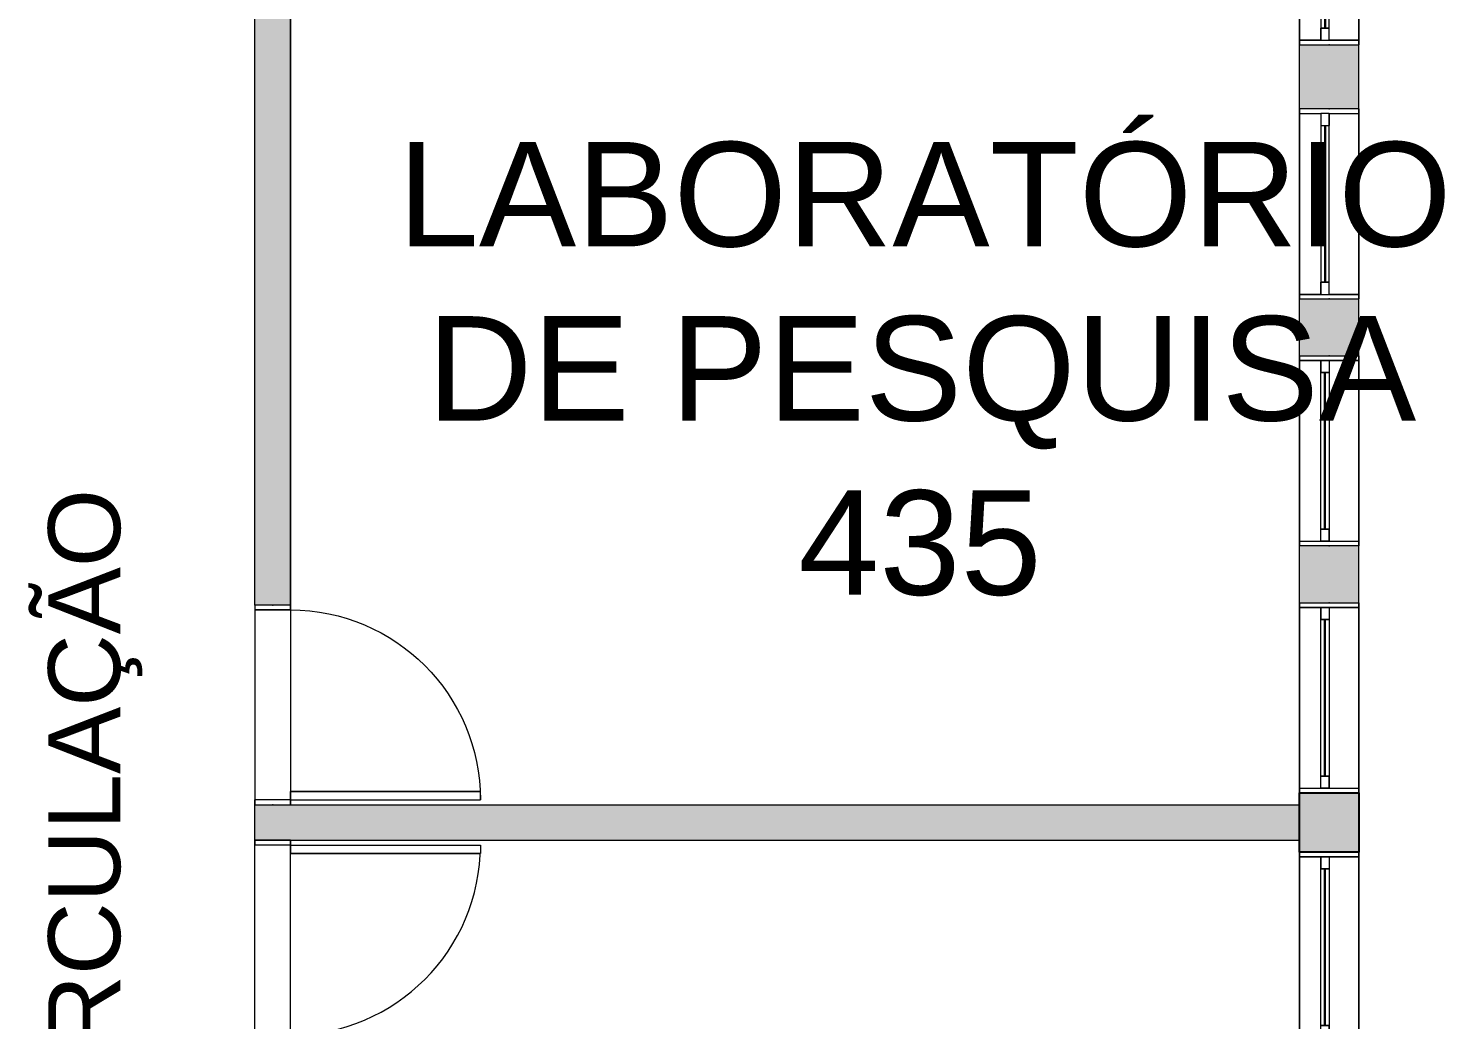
# Model space of a CAD drawing. Header units: metres. Extents: x 512 to 829, y -209 to 245.
# Drawn here: x 787.78 to 793.75, y -90.8 to -86.63 of the extents above; entities that cross this region are included whole.
import ezdxf

# ---------------------------------------------------------------- set-up
doc = ezdxf.new("R2010")
doc.units = ezdxf.units.M
doc.header["$LTSCALE"] = 0.508
doc.set_wipeout_variables(frame=1)
doc.header["$PDSIZE"] = -2
for name, color, linetype, lineweight in [('AMB-NOVOS', 10, 'Continuous', 15), ('CONTORNO', 7, 'Continuous', 15), ('None', 7, 'Continuous', 5), ('NãoImprimir', 7, 'Continuous', 5), ('Peitoris', 2, 'Continuous', 5), ('Telhado-Princ', 7, 'Continuous', 5)]:
    doc.layers.add(name, color=color, linetype=linetype, lineweight=lineweight)
doc.styles.add('Arial', font='arial.ttf')

# ---------------------------------------------------------------- blocks, each defined once
blk = doc.blocks.new('Grupo-2345')
at = {"color": 7, "linetype": 'Continuous', "lineweight": 5}
for points in [[(-0.4, 0.125), (-0.38095, 0.125), (-0.38095, -0.125), (-0.4, -0.125)], [(0.38095, 0.125), (0.4, 0.125), (0.4, -0.125), (0.38095, -0.125)]]:
    blk.add_wipeout(points, dxfattribs=at).dxf.layer = 'None'
at = {"layer": 'None', "color": 7, "linetype": 'Continuous', "lineweight": 5}
for points in [[(-0.4, 0.125), (-0.38095, 0.125), (-0.38095, -0.125), (-0.4, -0.125)], [(0.38095, 0.125), (0.4, 0.125), (0.4, -0.125), (0.38095, -0.125)]]:
    blk.add_lwpolyline(points, close=True, dxfattribs=at)
blk = doc.blocks.new('Grupo-2346')
at = {"layer": 'None', "color": 7}
blk.add_blockref('Grupo-2345', (0, 0), dxfattribs=at)
at = {"layer": 'None', "color": 7, "linetype": 'Continuous', "lineweight": 5}
for p, q in [((-0.4, 0.125), (-0.38095, 0.125)), ((-0.38095, 0.125), (-0.38095, -0.125)), ((0.4, 0.125), (0.38095, 0.125)), ((0.38095, 0.125), (0.38095, -0.125)), ((-0.4, -0.125), (-0.38095, -0.125)), ((0.4, -0.125), (0.38095, -0.125))]:
    blk.add_line(p, q, dxfattribs=at)
blk = doc.blocks.new('Grupo-2347')
at = {"layer": 'None', "color": 7, "linetype": 'Continuous', "lineweight": 5}
for p, q in [((-0.38095, 0.034925), (-0.38095, 0)), ((0.38095, 0.034925), (0.38095, 0))]:
    blk.add_line(p, q, dxfattribs=at)
blk = doc.blocks.new('Grupo-2348')
at = {"color": 7, "linetype": 'Continuous', "lineweight": 5}
for points in [[(-0.38095, 0.034925), (-0.33015, 0.034925), (-0.33015, 0), (-0.38095, 0)], [(0.33015, 0.034925), (0.38095, 0.034925), (0.38095, 0), (0.33015, 0)]]:
    blk.add_wipeout(points, dxfattribs=at).dxf.layer = 'None'
at = {"layer": 'None', "color": 7, "linetype": 'Continuous', "lineweight": 5}
for points in [[(-0.38095, 0.034925), (-0.33015, 0.034925), (-0.33015, 0), (-0.38095, 0)], [(0.33015, 0.034925), (0.38095, 0.034925), (0.38095, 0), (0.33015, 0)]]:
    blk.add_lwpolyline(points, close=True, dxfattribs=at)
blk = doc.blocks.new('Grupo-2349')
at = {"layer": 'None', "color": 7}
blk.add_blockref('Grupo-2347', (0, 0), dxfattribs=at)
at = {"color": 7, "linetype": 'Continuous', "lineweight": 5}
blk.add_wipeout([(-0.33015, 0.034925), (0.33015, 0.034925), (0.33015, 0), (-0.33015, 0)], dxfattribs=at).dxf.layer = 'None'
at = {"layer": 'None', "color": 7, "linetype": 'Continuous', "lineweight": 5}
blk.add_lwpolyline([(-0.33015, 0.034925), (0.33015, 0.034925), (0.33015, 0), (-0.33015, 0)], close=True, dxfattribs=at)
at = {"layer": 'None', "color": 7}
blk.add_blockref('Grupo-2348', (0, 0), dxfattribs=at)
at = {"layer": 'None', "color": 7, "linetype": 'Continuous', "lineweight": 5}
for p, q in [((-0.38095, 0.034925), (-0.33015, 0.034925)), ((-0.38095, 0), (-0.33015, 0)), ((-0.33015, 0.034925), (-0.33015, 0)), ((0.38095, 0.034925), (0.33015, 0.034925)), ((0.33015, 0.034925), (0.33015, 0)), ((0.38095, 0), (0.33015, 0))]:
    blk.add_line(p, q, dxfattribs=at)
blk = doc.blocks.new('Grupo-2350')
at = {"color": 7, "linetype": 'Continuous', "lineweight": 9}
blk.add_wipeout([(-0.3301, 0.0181), (0.3301, 0.0181), (0.3301, 0.0168), (-0.3301, 0.0168)], dxfattribs=at).dxf.layer = 'None'
blk = doc.blocks.new('Grupo-2351')
at = {"layer": 'None', "color": 7}
blk.add_blockref('Grupo-2350', (0, 0), dxfattribs=at)
at = {"layer": 'None', "color": 7, "linetype": 'Continuous', "lineweight": 25}
for p, q in [((-0.3301, 0.0181), (0.3301, 0.0181)), ((-0.3301, 0.0168), (0.3301, 0.0168))]:
    blk.add_line(p, q, dxfattribs=at)
blk = doc.blocks.new('Grupo-2352')
at = {"layer": 'None', "color": 7, "linetype": 'Continuous', "lineweight": 20}
for p, q in [((0.4, 0.125), (-0.4, 0.125)), ((0.4, -0.125), (-0.4, -0.125))]:
    blk.add_line(p, q, dxfattribs=at)
blk = doc.blocks.new('Window (2D)-209')
at = {"color": 7, "linetype": 'Continuous', "lineweight": 5}
blk.add_wipeout([(-0.4, 0.125), (0.4, 0.125), (0.4, -0.125), (-0.4, -0.125)], dxfattribs=at).dxf.layer = 'None'
at = {"layer": 'None', "color": 7}
blk.add_blockref('Grupo-2346', (0, 0), dxfattribs=at)
at = {"layer": 'None', "color": 7, "linetype": 'Continuous', "lineweight": 5}
for p, q in [((-0.4, 0.125), (0.4, 0.125)), ((-0.4, -0.125), (0.4, -0.125))]:
    blk.add_line(p, q, dxfattribs=at)
at = {"layer": 'NãoImprimir', "linetype": 'Continuous'}
for p in [(-0.4, 0), (0.4, 0)]:
    blk.add_point(p, dxfattribs=at)
at = {"layer": 'Peitoris'}
blk.add_blockref('Grupo-2349', (0, 0), dxfattribs=at)
blk.add_blockref('Grupo-2351', (0, 0), dxfattribs=at)
at = {"layer": 'Telhado-Princ'}
blk.add_blockref('Grupo-2352', (0, 0), dxfattribs=at)
blk = doc.blocks.new('Grupo-2353')
at = {"color": 7, "linetype": 'Continuous', "lineweight": 5}
for points in [[(-0.4, 0.125), (-0.38095, 0.125), (-0.38095, -0.125), (-0.4, -0.125)], [(0.38095, 0.125), (0.4, 0.125), (0.4, -0.125), (0.38095, -0.125)]]:
    blk.add_wipeout(points, dxfattribs=at).dxf.layer = 'None'
at = {"layer": 'None', "color": 7, "linetype": 'Continuous', "lineweight": 5}
for points in [[(-0.4, 0.125), (-0.38095, 0.125), (-0.38095, -0.125), (-0.4, -0.125)], [(0.38095, 0.125), (0.4, 0.125), (0.4, -0.125), (0.38095, -0.125)]]:
    blk.add_lwpolyline(points, close=True, dxfattribs=at)
blk = doc.blocks.new('Grupo-2354')
at = {"layer": 'None', "color": 7}
blk.add_blockref('Grupo-2353', (0, 0), dxfattribs=at)
at = {"layer": 'None', "color": 7, "linetype": 'Continuous', "lineweight": 5}
for p, q in [((-0.4, 0.125), (-0.38095, 0.125)), ((-0.38095, 0.125), (-0.38095, -0.125)), ((0.4, 0.125), (0.38095, 0.125)), ((0.38095, 0.125), (0.38095, -0.125)), ((-0.4, -0.125), (-0.38095, -0.125)), ((0.4, -0.125), (0.38095, -0.125))]:
    blk.add_line(p, q, dxfattribs=at)
blk = doc.blocks.new('Grupo-2355')
at = {"layer": 'None', "color": 7, "linetype": 'Continuous', "lineweight": 5}
for p, q in [((-0.38095, 0.034925), (-0.38095, 0)), ((0.38095, 0.034925), (0.38095, 0))]:
    blk.add_line(p, q, dxfattribs=at)
blk = doc.blocks.new('Grupo-2356')
at = {"color": 7, "linetype": 'Continuous', "lineweight": 5}
for points in [[(-0.38095, 0.034925), (-0.33015, 0.034925), (-0.33015, 0), (-0.38095, 0)], [(0.33015, 0.034925), (0.38095, 0.034925), (0.38095, 0), (0.33015, 0)]]:
    blk.add_wipeout(points, dxfattribs=at).dxf.layer = 'None'
at = {"layer": 'None', "color": 7, "linetype": 'Continuous', "lineweight": 5}
for points in [[(-0.38095, 0.034925), (-0.33015, 0.034925), (-0.33015, 0), (-0.38095, 0)], [(0.33015, 0.034925), (0.38095, 0.034925), (0.38095, 0), (0.33015, 0)]]:
    blk.add_lwpolyline(points, close=True, dxfattribs=at)
blk = doc.blocks.new('Grupo-2357')
at = {"layer": 'None', "color": 7}
blk.add_blockref('Grupo-2355', (0, 0), dxfattribs=at)
at = {"color": 7, "linetype": 'Continuous', "lineweight": 5}
blk.add_wipeout([(-0.33015, 0.034925), (0.33015, 0.034925), (0.33015, 0), (-0.33015, 0)], dxfattribs=at).dxf.layer = 'None'
at = {"layer": 'None', "color": 7, "linetype": 'Continuous', "lineweight": 5}
blk.add_lwpolyline([(-0.33015, 0.034925), (0.33015, 0.034925), (0.33015, 0), (-0.33015, 0)], close=True, dxfattribs=at)
at = {"layer": 'None', "color": 7}
blk.add_blockref('Grupo-2356', (0, 0), dxfattribs=at)
at = {"layer": 'None', "color": 7, "linetype": 'Continuous', "lineweight": 5}
for p, q in [((-0.38095, 0.034925), (-0.33015, 0.034925)), ((-0.38095, 0), (-0.33015, 0)), ((-0.33015, 0.034925), (-0.33015, 0)), ((0.38095, 0.034925), (0.33015, 0.034925)), ((0.33015, 0.034925), (0.33015, 0)), ((0.38095, 0), (0.33015, 0))]:
    blk.add_line(p, q, dxfattribs=at)
blk = doc.blocks.new('Grupo-2358')
at = {"color": 7, "linetype": 'Continuous', "lineweight": 9}
blk.add_wipeout([(-0.3301, 0.0181), (0.3301, 0.0181), (0.3301, 0.0168), (-0.3301, 0.0168)], dxfattribs=at).dxf.layer = 'None'
blk = doc.blocks.new('Grupo-2359')
at = {"layer": 'None', "color": 7}
blk.add_blockref('Grupo-2358', (0, 0), dxfattribs=at)
at = {"layer": 'None', "color": 7, "linetype": 'Continuous', "lineweight": 25}
for p, q in [((-0.3301, 0.0181), (0.3301, 0.0181)), ((-0.3301, 0.0168), (0.3301, 0.0168))]:
    blk.add_line(p, q, dxfattribs=at)
blk = doc.blocks.new('Grupo-2360')
at = {"layer": 'None', "color": 7, "linetype": 'Continuous', "lineweight": 20}
for p, q in [((0.4, 0.125), (-0.4, 0.125)), ((0.4, -0.125), (-0.4, -0.125))]:
    blk.add_line(p, q, dxfattribs=at)
blk = doc.blocks.new('Window (2D)-210')
at = {"color": 7, "linetype": 'Continuous', "lineweight": 5}
blk.add_wipeout([(-0.4, 0.125), (0.4, 0.125), (0.4, -0.125), (-0.4, -0.125)], dxfattribs=at).dxf.layer = 'None'
at = {"layer": 'None', "color": 7}
blk.add_blockref('Grupo-2354', (0, 0), dxfattribs=at)
at = {"layer": 'None', "color": 7, "linetype": 'Continuous', "lineweight": 5}
for p, q in [((-0.4, 0.125), (0.4, 0.125)), ((-0.4, -0.125), (0.4, -0.125))]:
    blk.add_line(p, q, dxfattribs=at)
at = {"layer": 'NãoImprimir', "linetype": 'Continuous'}
for p in [(-0.4, 0), (0.4, 0)]:
    blk.add_point(p, dxfattribs=at)
at = {"layer": 'Peitoris'}
blk.add_blockref('Grupo-2357', (0, 0), dxfattribs=at)
blk.add_blockref('Grupo-2359', (0, 0), dxfattribs=at)
at = {"layer": 'Telhado-Princ'}
blk.add_blockref('Grupo-2360', (0, 0), dxfattribs=at)
blk = doc.blocks.new('Grupo-2361')
at = {"color": 7, "linetype": 'Continuous', "lineweight": 5}
for points in [[(-0.4, 0.125), (-0.38095, 0.125), (-0.38095, -0.125), (-0.4, -0.125)], [(0.38095, 0.125), (0.4, 0.125), (0.4, -0.125), (0.38095, -0.125)]]:
    blk.add_wipeout(points, dxfattribs=at).dxf.layer = 'None'
at = {"layer": 'None', "color": 7, "linetype": 'Continuous', "lineweight": 5}
for points in [[(-0.4, 0.125), (-0.38095, 0.125), (-0.38095, -0.125), (-0.4, -0.125)], [(0.38095, 0.125), (0.4, 0.125), (0.4, -0.125), (0.38095, -0.125)]]:
    blk.add_lwpolyline(points, close=True, dxfattribs=at)
blk = doc.blocks.new('Grupo-2362')
at = {"layer": 'None', "color": 7}
blk.add_blockref('Grupo-2361', (0, 0), dxfattribs=at)
at = {"layer": 'None', "color": 7, "linetype": 'Continuous', "lineweight": 5}
for p, q in [((-0.4, 0.125), (-0.38095, 0.125)), ((-0.38095, 0.125), (-0.38095, -0.125)), ((0.4, 0.125), (0.38095, 0.125)), ((0.38095, 0.125), (0.38095, -0.125)), ((-0.4, -0.125), (-0.38095, -0.125)), ((0.4, -0.125), (0.38095, -0.125))]:
    blk.add_line(p, q, dxfattribs=at)
blk = doc.blocks.new('Grupo-2363')
at = {"layer": 'None', "color": 7, "linetype": 'Continuous', "lineweight": 5}
for p, q in [((-0.38095, 0.034925), (-0.38095, 0)), ((0.38095, 0.034925), (0.38095, 0))]:
    blk.add_line(p, q, dxfattribs=at)
blk = doc.blocks.new('Grupo-2364')
at = {"color": 7, "linetype": 'Continuous', "lineweight": 5}
for points in [[(-0.38095, 0.034925), (-0.33015, 0.034925), (-0.33015, 0), (-0.38095, 0)], [(0.33015, 0.034925), (0.38095, 0.034925), (0.38095, 0), (0.33015, 0)]]:
    blk.add_wipeout(points, dxfattribs=at).dxf.layer = 'None'
at = {"layer": 'None', "color": 7, "linetype": 'Continuous', "lineweight": 5}
for points in [[(-0.38095, 0.034925), (-0.33015, 0.034925), (-0.33015, 0), (-0.38095, 0)], [(0.33015, 0.034925), (0.38095, 0.034925), (0.38095, 0), (0.33015, 0)]]:
    blk.add_lwpolyline(points, close=True, dxfattribs=at)
blk = doc.blocks.new('Grupo-2365')
at = {"layer": 'None', "color": 7}
blk.add_blockref('Grupo-2363', (0, 0), dxfattribs=at)
at = {"color": 7, "linetype": 'Continuous', "lineweight": 5}
blk.add_wipeout([(-0.33015, 0.034925), (0.33015, 0.034925), (0.33015, 0), (-0.33015, 0)], dxfattribs=at).dxf.layer = 'None'
at = {"layer": 'None', "color": 7, "linetype": 'Continuous', "lineweight": 5}
blk.add_lwpolyline([(-0.33015, 0.034925), (0.33015, 0.034925), (0.33015, 0), (-0.33015, 0)], close=True, dxfattribs=at)
at = {"layer": 'None', "color": 7}
blk.add_blockref('Grupo-2364', (0, 0), dxfattribs=at)
at = {"layer": 'None', "color": 7, "linetype": 'Continuous', "lineweight": 5}
for p, q in [((-0.38095, 0.034925), (-0.33015, 0.034925)), ((-0.38095, 0), (-0.33015, 0)), ((-0.33015, 0.034925), (-0.33015, 0)), ((0.38095, 0.034925), (0.33015, 0.034925)), ((0.33015, 0.034925), (0.33015, 0)), ((0.38095, 0), (0.33015, 0))]:
    blk.add_line(p, q, dxfattribs=at)
blk = doc.blocks.new('Grupo-2366')
at = {"color": 7, "linetype": 'Continuous', "lineweight": 9}
blk.add_wipeout([(-0.3301, 0.0181), (0.3301, 0.0181), (0.3301, 0.0168), (-0.3301, 0.0168)], dxfattribs=at).dxf.layer = 'None'
blk = doc.blocks.new('Grupo-2367')
at = {"layer": 'None', "color": 7}
blk.add_blockref('Grupo-2366', (0, 0), dxfattribs=at)
at = {"layer": 'None', "color": 7, "linetype": 'Continuous', "lineweight": 25}
for p, q in [((-0.3301, 0.0181), (0.3301, 0.0181)), ((-0.3301, 0.0168), (0.3301, 0.0168))]:
    blk.add_line(p, q, dxfattribs=at)
blk = doc.blocks.new('Grupo-2368')
at = {"layer": 'None', "color": 7, "linetype": 'Continuous', "lineweight": 20}
for p, q in [((0.4, 0.125), (-0.4, 0.125)), ((0.4, -0.125), (-0.4, -0.125))]:
    blk.add_line(p, q, dxfattribs=at)
blk = doc.blocks.new('Window (2D)-211')
at = {"color": 7, "linetype": 'Continuous', "lineweight": 5}
blk.add_wipeout([(-0.4, 0.125), (0.4, 0.125), (0.4, -0.125), (-0.4, -0.125)], dxfattribs=at).dxf.layer = 'None'
at = {"layer": 'None', "color": 7}
blk.add_blockref('Grupo-2362', (0, 0), dxfattribs=at)
at = {"layer": 'None', "color": 7, "linetype": 'Continuous', "lineweight": 5}
for p, q in [((-0.4, 0.125), (0.4, 0.125)), ((-0.4, -0.125), (0.4, -0.125))]:
    blk.add_line(p, q, dxfattribs=at)
at = {"layer": 'NãoImprimir', "linetype": 'Continuous'}
for p in [(-0.4, 0), (0.4, 0)]:
    blk.add_point(p, dxfattribs=at)
at = {"layer": 'Peitoris'}
blk.add_blockref('Grupo-2365', (0, 0), dxfattribs=at)
blk.add_blockref('Grupo-2367', (0, 0), dxfattribs=at)
at = {"layer": 'Telhado-Princ'}
blk.add_blockref('Grupo-2368', (0, 0), dxfattribs=at)
blk = doc.blocks.new('Grupo-2369')
at = {"color": 7, "linetype": 'Continuous', "lineweight": 5}
for points in [[(-0.4, 0.125), (-0.38095, 0.125), (-0.38095, -0.125), (-0.4, -0.125)], [(0.38095, 0.125), (0.4, 0.125), (0.4, -0.125), (0.38095, -0.125)]]:
    blk.add_wipeout(points, dxfattribs=at).dxf.layer = 'None'
at = {"layer": 'None', "color": 7, "linetype": 'Continuous', "lineweight": 5}
for points in [[(-0.4, 0.125), (-0.38095, 0.125), (-0.38095, -0.125), (-0.4, -0.125)], [(0.38095, 0.125), (0.4, 0.125), (0.4, -0.125), (0.38095, -0.125)]]:
    blk.add_lwpolyline(points, close=True, dxfattribs=at)
blk = doc.blocks.new('Grupo-2370')
at = {"layer": 'None', "color": 7}
blk.add_blockref('Grupo-2369', (0, 0), dxfattribs=at)
at = {"layer": 'None', "color": 7, "linetype": 'Continuous', "lineweight": 5}
for p, q in [((-0.4, 0.125), (-0.38095, 0.125)), ((-0.38095, 0.125), (-0.38095, -0.125)), ((0.4, 0.125), (0.38095, 0.125)), ((0.38095, 0.125), (0.38095, -0.125)), ((-0.4, -0.125), (-0.38095, -0.125)), ((0.4, -0.125), (0.38095, -0.125))]:
    blk.add_line(p, q, dxfattribs=at)
blk = doc.blocks.new('Grupo-2371')
at = {"layer": 'None', "color": 7, "linetype": 'Continuous', "lineweight": 5}
for p, q in [((-0.38095, 0.034925), (-0.38095, 0)), ((0.38095, 0.034925), (0.38095, 0))]:
    blk.add_line(p, q, dxfattribs=at)
blk = doc.blocks.new('Grupo-2372')
at = {"color": 7, "linetype": 'Continuous', "lineweight": 5}
for points in [[(-0.38095, 0.034925), (-0.33015, 0.034925), (-0.33015, 0), (-0.38095, 0)], [(0.33015, 0.034925), (0.38095, 0.034925), (0.38095, 0), (0.33015, 0)]]:
    blk.add_wipeout(points, dxfattribs=at).dxf.layer = 'None'
at = {"layer": 'None', "color": 7, "linetype": 'Continuous', "lineweight": 5}
for points in [[(-0.38095, 0.034925), (-0.33015, 0.034925), (-0.33015, 0), (-0.38095, 0)], [(0.33015, 0.034925), (0.38095, 0.034925), (0.38095, 0), (0.33015, 0)]]:
    blk.add_lwpolyline(points, close=True, dxfattribs=at)
blk = doc.blocks.new('Grupo-2373')
at = {"layer": 'None', "color": 7}
blk.add_blockref('Grupo-2371', (0, 0), dxfattribs=at)
at = {"color": 7, "linetype": 'Continuous', "lineweight": 5}
blk.add_wipeout([(-0.33015, 0.034925), (0.33015, 0.034925), (0.33015, 0), (-0.33015, 0)], dxfattribs=at).dxf.layer = 'None'
at = {"layer": 'None', "color": 7, "linetype": 'Continuous', "lineweight": 5}
blk.add_lwpolyline([(-0.33015, 0.034925), (0.33015, 0.034925), (0.33015, 0), (-0.33015, 0)], close=True, dxfattribs=at)
at = {"layer": 'None', "color": 7}
blk.add_blockref('Grupo-2372', (0, 0), dxfattribs=at)
at = {"layer": 'None', "color": 7, "linetype": 'Continuous', "lineweight": 5}
for p, q in [((-0.38095, 0.034925), (-0.33015, 0.034925)), ((-0.38095, 0), (-0.33015, 0)), ((-0.33015, 0.034925), (-0.33015, 0)), ((0.38095, 0.034925), (0.33015, 0.034925)), ((0.33015, 0.034925), (0.33015, 0)), ((0.38095, 0), (0.33015, 0))]:
    blk.add_line(p, q, dxfattribs=at)
blk = doc.blocks.new('Grupo-2374')
at = {"color": 7, "linetype": 'Continuous', "lineweight": 9}
blk.add_wipeout([(-0.3301, 0.0181), (0.3301, 0.0181), (0.3301, 0.0168), (-0.3301, 0.0168)], dxfattribs=at).dxf.layer = 'None'
blk = doc.blocks.new('Grupo-2375')
at = {"layer": 'None', "color": 7}
blk.add_blockref('Grupo-2374', (0, 0), dxfattribs=at)
at = {"layer": 'None', "color": 7, "linetype": 'Continuous', "lineweight": 25}
for p, q in [((-0.3301, 0.0181), (0.3301, 0.0181)), ((-0.3301, 0.0168), (0.3301, 0.0168))]:
    blk.add_line(p, q, dxfattribs=at)
blk = doc.blocks.new('Grupo-2376')
at = {"layer": 'None', "color": 7, "linetype": 'Continuous', "lineweight": 20}
for p, q in [((0.4, 0.125), (-0.4, 0.125)), ((0.4, -0.125), (-0.4, -0.125))]:
    blk.add_line(p, q, dxfattribs=at)
blk = doc.blocks.new('Window (2D)-212')
at = {"color": 7, "linetype": 'Continuous', "lineweight": 5}
blk.add_wipeout([(-0.4, 0.125), (0.4, 0.125), (0.4, -0.125), (-0.4, -0.125)], dxfattribs=at).dxf.layer = 'None'
at = {"layer": 'None', "color": 7}
blk.add_blockref('Grupo-2370', (0, 0), dxfattribs=at)
at = {"layer": 'None', "color": 7, "linetype": 'Continuous', "lineweight": 5}
for p, q in [((-0.4, 0.125), (0.4, 0.125)), ((-0.4, -0.125), (0.4, -0.125))]:
    blk.add_line(p, q, dxfattribs=at)
at = {"layer": 'NãoImprimir', "linetype": 'Continuous'}
for p in [(-0.4, 0), (0.4, 0)]:
    blk.add_point(p, dxfattribs=at)
at = {"layer": 'Peitoris'}
blk.add_blockref('Grupo-2373', (0, 0), dxfattribs=at)
blk.add_blockref('Grupo-2375', (0, 0), dxfattribs=at)
at = {"layer": 'Telhado-Princ'}
blk.add_blockref('Grupo-2376', (0, 0), dxfattribs=at)
blk = doc.blocks.new('Grupo-2377')
at = {"color": 7, "linetype": 'Continuous', "lineweight": 5}
for points in [[(-0.4, 0.125), (-0.38095, 0.125), (-0.38095, -0.125), (-0.4, -0.125)], [(0.38095, 0.125), (0.4, 0.125), (0.4, -0.125), (0.38095, -0.125)]]:
    blk.add_wipeout(points, dxfattribs=at).dxf.layer = 'None'
at = {"layer": 'None', "color": 7, "linetype": 'Continuous', "lineweight": 5}
for points in [[(-0.4, 0.125), (-0.38095, 0.125), (-0.38095, -0.125), (-0.4, -0.125)], [(0.38095, 0.125), (0.4, 0.125), (0.4, -0.125), (0.38095, -0.125)]]:
    blk.add_lwpolyline(points, close=True, dxfattribs=at)
blk = doc.blocks.new('Grupo-2378')
at = {"layer": 'None', "color": 7}
blk.add_blockref('Grupo-2377', (0, 0), dxfattribs=at)
at = {"layer": 'None', "color": 7, "linetype": 'Continuous', "lineweight": 5}
for p, q in [((-0.4, 0.125), (-0.38095, 0.125)), ((-0.38095, 0.125), (-0.38095, -0.125)), ((0.4, 0.125), (0.38095, 0.125)), ((0.38095, 0.125), (0.38095, -0.125)), ((-0.4, -0.125), (-0.38095, -0.125)), ((0.4, -0.125), (0.38095, -0.125))]:
    blk.add_line(p, q, dxfattribs=at)
blk = doc.blocks.new('Grupo-2379')
at = {"layer": 'None', "color": 7, "linetype": 'Continuous', "lineweight": 5}
for p, q in [((-0.38095, 0.034925), (-0.38095, 0)), ((0.38095, 0.034925), (0.38095, 0))]:
    blk.add_line(p, q, dxfattribs=at)
blk = doc.blocks.new('Grupo-2380')
at = {"color": 7, "linetype": 'Continuous', "lineweight": 5}
for points in [[(-0.38095, 0.034925), (-0.33015, 0.034925), (-0.33015, 0), (-0.38095, 0)], [(0.33015, 0.034925), (0.38095, 0.034925), (0.38095, 0), (0.33015, 0)]]:
    blk.add_wipeout(points, dxfattribs=at).dxf.layer = 'None'
at = {"layer": 'None', "color": 7, "linetype": 'Continuous', "lineweight": 5}
for points in [[(-0.38095, 0.034925), (-0.33015, 0.034925), (-0.33015, 0), (-0.38095, 0)], [(0.33015, 0.034925), (0.38095, 0.034925), (0.38095, 0), (0.33015, 0)]]:
    blk.add_lwpolyline(points, close=True, dxfattribs=at)
blk = doc.blocks.new('Grupo-2381')
at = {"layer": 'None', "color": 7}
blk.add_blockref('Grupo-2379', (0, 0), dxfattribs=at)
at = {"color": 7, "linetype": 'Continuous', "lineweight": 5}
blk.add_wipeout([(-0.33015, 0.034925), (0.33015, 0.034925), (0.33015, 0), (-0.33015, 0)], dxfattribs=at).dxf.layer = 'None'
at = {"layer": 'None', "color": 7, "linetype": 'Continuous', "lineweight": 5}
blk.add_lwpolyline([(-0.33015, 0.034925), (0.33015, 0.034925), (0.33015, 0), (-0.33015, 0)], close=True, dxfattribs=at)
at = {"layer": 'None', "color": 7}
blk.add_blockref('Grupo-2380', (0, 0), dxfattribs=at)
at = {"layer": 'None', "color": 7, "linetype": 'Continuous', "lineweight": 5}
for p, q in [((-0.38095, 0.034925), (-0.33015, 0.034925)), ((-0.38095, 0), (-0.33015, 0)), ((-0.33015, 0.034925), (-0.33015, 0)), ((0.38095, 0.034925), (0.33015, 0.034925)), ((0.33015, 0.034925), (0.33015, 0)), ((0.38095, 0), (0.33015, 0))]:
    blk.add_line(p, q, dxfattribs=at)
blk = doc.blocks.new('Grupo-2382')
at = {"color": 7, "linetype": 'Continuous', "lineweight": 9}
blk.add_wipeout([(-0.3301, 0.0181), (0.3301, 0.0181), (0.3301, 0.0168), (-0.3301, 0.0168)], dxfattribs=at).dxf.layer = 'None'
blk = doc.blocks.new('Grupo-2383')
at = {"layer": 'None', "color": 7}
blk.add_blockref('Grupo-2382', (0, 0), dxfattribs=at)
at = {"layer": 'None', "color": 7, "linetype": 'Continuous', "lineweight": 25}
for p, q in [((-0.3301, 0.0181), (0.3301, 0.0181)), ((-0.3301, 0.0168), (0.3301, 0.0168))]:
    blk.add_line(p, q, dxfattribs=at)
blk = doc.blocks.new('Grupo-2384')
at = {"layer": 'None', "color": 7, "linetype": 'Continuous', "lineweight": 20}
for p, q in [((0.4, 0.125), (-0.4, 0.125)), ((0.4, -0.125), (-0.4, -0.125))]:
    blk.add_line(p, q, dxfattribs=at)
blk = doc.blocks.new('Window (2D)-213')
at = {"color": 7, "linetype": 'Continuous', "lineweight": 5}
blk.add_wipeout([(-0.4, 0.125), (0.4, 0.125), (0.4, -0.125), (-0.4, -0.125)], dxfattribs=at).dxf.layer = 'None'
at = {"layer": 'None', "color": 7}
blk.add_blockref('Grupo-2378', (0, 0), dxfattribs=at)
at = {"layer": 'None', "color": 7, "linetype": 'Continuous', "lineweight": 5}
for p, q in [((-0.4, 0.125), (0.4, 0.125)), ((-0.4, -0.125), (0.4, -0.125))]:
    blk.add_line(p, q, dxfattribs=at)
at = {"layer": 'NãoImprimir', "linetype": 'Continuous'}
for p in [(-0.4, 0), (0.4, 0)]:
    blk.add_point(p, dxfattribs=at)
at = {"layer": 'Peitoris'}
blk.add_blockref('Grupo-2381', (0, 0), dxfattribs=at)
blk.add_blockref('Grupo-2383', (0, 0), dxfattribs=at)
at = {"layer": 'Telhado-Princ'}
blk.add_blockref('Grupo-2384', (0, 0), dxfattribs=at)
blk = doc.blocks.new('Grupo-2581')
at = {"layer": 'None', "color": 7, "linetype": 'Continuous', "lineweight": 5}
for p, q in [((-0.42, 0.075), (-0.42, -0.075)), ((0.42, 0.075), (0.42, -0.075))]:
    blk.add_line(p, q, dxfattribs=at)
blk = doc.blocks.new('Grupo-2582')
at = {"color": 7, "linetype": 'Continuous', "lineweight": 5}
for points in [[(-0.42, 0.075), (-0.4, 0.075), (-0.4, -0.075), (-0.42, -0.075)], [(0.4, 0.075), (0.42, 0.075), (0.42, -0.075), (0.4, -0.075)]]:
    blk.add_wipeout(points, dxfattribs=at).dxf.layer = 'None'
at = {"layer": 'None', "color": 7, "linetype": 'Continuous', "lineweight": 5}
for points in [[(-0.42, 0.075), (-0.4, 0.075), (-0.4, -0.075), (-0.42, -0.075)], [(0.4, 0.075), (0.42, 0.075), (0.42, -0.075), (0.4, -0.075)]]:
    blk.add_lwpolyline(points, close=True, dxfattribs=at)
blk = doc.blocks.new('Grupo-2583')
at = {"layer": 'None', "color": 7}
blk.add_blockref('Grupo-2581', (0, 0), dxfattribs=at)
blk.add_blockref('Grupo-2582', (0, 0), dxfattribs=at)
at = {"layer": 'None', "color": 7, "linetype": 'Continuous', "lineweight": 5}
for p, q in [((-0.42, 0.075), (-0.4, 0.075)), ((-0.4, 0.075), (-0.4, -0.075)), ((0.42, 0.075), (0.4, 0.075)), ((0.4, 0.075), (0.4, -0.075)), ((-0.42, -0.075), (-0.4, -0.075)), ((0.42, -0.075), (0.4, -0.075))]:
    blk.add_line(p, q, dxfattribs=at)
blk = doc.blocks.new('Grupo-2584')
at = {"layer": 'None', "color": 7, "linetype": 'Continuous', "lineweight": 5}
blk.add_arc((-0.4, 0.075), 0.8, 0, 90, dxfattribs=at)
blk = doc.blocks.new('Grupo-2585')
at = {"color": 7, "linetype": 'Continuous', "lineweight": 5}
blk.add_wipeout([(-0.4, 0.075), (-0.4, 0.875), (-0.365, 0.875), (-0.365, 0.075)], dxfattribs=at).dxf.layer = 'None'
at = {"layer": 'None', "color": 7, "linetype": 'Continuous', "lineweight": 5}
blk.add_lwpolyline([(-0.4, 0.075), (-0.4, 0.875), (-0.365, 0.875), (-0.365, 0.075)], close=True, dxfattribs=at)
blk = doc.blocks.new('Grupo-2586')
at = {"layer": 'None', "color": 7}
blk.add_blockref('Grupo-2585', (0, 0), dxfattribs=at)
at = {"layer": 'None', "color": 7, "linetype": 'Continuous', "lineweight": 5}
for p, q in [((-0.4, 0.075), (-0.4, 0.875)), ((-0.4, 0.875), (-0.365, 0.875)), ((-0.365, 0.075), (-0.365, 0.875)), ((-0.4, 0.075), (-0.365, 0.075))]:
    blk.add_line(p, q, dxfattribs=at)
blk = doc.blocks.new('Grupo-2587')
at = {"layer": 'Peitoris', "color": 7}
blk.add_blockref('Grupo-2586', (0, 0), dxfattribs=at)
blk = doc.blocks.new('Grupo-2588')
at = {"layer": 'None', "color": 7, "linetype": 'Continuous', "lineweight": 5}
for p, q in [((0.42, 0.075), (-0.42, 0.075)), ((0.42, -0.075), (-0.42, -0.075))]:
    blk.add_line(p, q, dxfattribs=at)
blk = doc.blocks.new('Door (2D)-82')
at = {"layer": 'None', "color": 7}
blk.add_blockref('Grupo-2583', (0, 0), dxfattribs=at)
at = {"layer": 'NãoImprimir', "color": 7, "linetype": 'Continuous', "lineweight": 5}
for p in [(-0.42, 0), (0.42, 0)]:
    blk.add_point(p, dxfattribs=at)
at = {"layer": 'Peitoris', "color": 7}
blk.add_blockref('Grupo-2584', (0, 0), dxfattribs=at)
at = {"layer": 'None', "color": 7}
blk.add_blockref('Grupo-2587', (0, 0), dxfattribs=at)
at = {"layer": 'Telhado-Princ', "color": 7}
blk.add_blockref('Grupo-2588', (0, 0), dxfattribs=at)
blk = doc.blocks.new('Grupo-2589')
at = {"layer": 'None', "color": 7, "linetype": 'Continuous', "lineweight": 5}
for p, q in [((-0.42, 0.075), (-0.42, -0.075)), ((0.42, 0.075), (0.42, -0.075))]:
    blk.add_line(p, q, dxfattribs=at)
blk = doc.blocks.new('Grupo-2590')
at = {"color": 7, "linetype": 'Continuous', "lineweight": 5}
for points in [[(-0.42, 0.075), (-0.4, 0.075), (-0.4, -0.075), (-0.42, -0.075)], [(0.4, 0.075), (0.42, 0.075), (0.42, -0.075), (0.4, -0.075)]]:
    blk.add_wipeout(points, dxfattribs=at).dxf.layer = 'None'
at = {"layer": 'None', "color": 7, "linetype": 'Continuous', "lineweight": 5}
for points in [[(-0.42, 0.075), (-0.4, 0.075), (-0.4, -0.075), (-0.42, -0.075)], [(0.4, 0.075), (0.42, 0.075), (0.42, -0.075), (0.4, -0.075)]]:
    blk.add_lwpolyline(points, close=True, dxfattribs=at)
blk = doc.blocks.new('Grupo-2591')
at = {"layer": 'None', "color": 7}
blk.add_blockref('Grupo-2589', (0, 0), dxfattribs=at)
blk.add_blockref('Grupo-2590', (0, 0), dxfattribs=at)
at = {"layer": 'None', "color": 7, "linetype": 'Continuous', "lineweight": 5}
for p, q in [((-0.42, 0.075), (-0.4, 0.075)), ((-0.4, 0.075), (-0.4, -0.075)), ((0.42, 0.075), (0.4, 0.075)), ((0.4, 0.075), (0.4, -0.075)), ((-0.42, -0.075), (-0.4, -0.075)), ((0.42, -0.075), (0.4, -0.075))]:
    blk.add_line(p, q, dxfattribs=at)
blk = doc.blocks.new('Grupo-2592')
at = {"layer": 'None', "color": 7, "linetype": 'Continuous', "lineweight": 5}
blk.add_arc((-0.4, 0.075), 0.8, 0, 90, dxfattribs=at)
blk = doc.blocks.new('Grupo-2593')
at = {"color": 7, "linetype": 'Continuous', "lineweight": 5}
blk.add_wipeout([(-0.4, 0.075), (-0.4, 0.875), (-0.365, 0.875), (-0.365, 0.075)], dxfattribs=at).dxf.layer = 'None'
at = {"layer": 'None', "color": 7, "linetype": 'Continuous', "lineweight": 5}
blk.add_lwpolyline([(-0.4, 0.075), (-0.4, 0.875), (-0.365, 0.875), (-0.365, 0.075)], close=True, dxfattribs=at)
blk = doc.blocks.new('Grupo-2594')
at = {"layer": 'None', "color": 7}
blk.add_blockref('Grupo-2593', (0, 0), dxfattribs=at)
at = {"layer": 'None', "color": 7, "linetype": 'Continuous', "lineweight": 5}
for p, q in [((-0.4, 0.075), (-0.4, 0.875)), ((-0.4, 0.875), (-0.365, 0.875)), ((-0.365, 0.075), (-0.365, 0.875)), ((-0.4, 0.075), (-0.365, 0.075))]:
    blk.add_line(p, q, dxfattribs=at)
blk = doc.blocks.new('Grupo-2595')
at = {"layer": 'Peitoris', "color": 7}
blk.add_blockref('Grupo-2594', (0, 0), dxfattribs=at)
blk = doc.blocks.new('Grupo-2596')
at = {"layer": 'None', "color": 7, "linetype": 'Continuous', "lineweight": 5}
for p, q in [((0.42, 0.075), (-0.42, 0.075)), ((0.42, -0.075), (-0.42, -0.075))]:
    blk.add_line(p, q, dxfattribs=at)
blk = doc.blocks.new('Door (2D)-83')
at = {"layer": 'None', "color": 7}
blk.add_blockref('Grupo-2591', (0, 0), dxfattribs=at)
at = {"layer": 'NãoImprimir', "color": 7, "linetype": 'Continuous', "lineweight": 5}
for p in [(-0.42, 0), (0.42, 0)]:
    blk.add_point(p, dxfattribs=at)
at = {"layer": 'Peitoris', "color": 7}
blk.add_blockref('Grupo-2592', (0, 0), dxfattribs=at)
at = {"layer": 'None', "color": 7}
blk.add_blockref('Grupo-2595', (0, 0), dxfattribs=at)
at = {"layer": 'Telhado-Princ', "color": 7}
blk.add_blockref('Grupo-2596', (0, 0), dxfattribs=at)
blk = doc.blocks.new('Grupo-2669')
at = {"layer": 'None', "linetype": 'Continuous', "lineweight": 0}
blk.add_hatch(color=255, dxfattribs=at).paths.add_polyline_path([(78.8163, 8.9225), (78.8163, 9.1725), (79.0663, 9.1725), (79.0663, 8.9225)])
at = {"layer": 'None', "color": 7, "linetype": 'Continuous', "lineweight": 25}
blk.add_lwpolyline([(78.8163, 8.9225), (78.8163, 9.1725), (79.0663, 9.1725), (79.0663, 8.9225)], close=True, dxfattribs=at)

msp = doc.modelspace()

# ---------------------------------------------------------------- linework, layer by layer
at = {"layer": 'None', "color": 7, "linetype": 'Continuous', "lineweight": 18}
for p, q in [((788.7362, -89.0592), (788.7362, -83.6142)), ((788.8862, -89.0592), (788.8862, -83.6142)), ((793.1362, -86.9692), (793.1362, -86.6992)), ((793.3862, -86.9692), (793.3862, -86.6992)), ((793.1362, -88.0092), (793.1362, -87.7692)), ((793.3862, -88.0092), (793.3862, -87.7692)), ((793.1362, -89.0492), (793.1362, -88.8092)), ((793.3862, -89.0492), (793.3862, -88.8092)), ((793.1362, -89.8992), (793.1362, -89.8492)), ((793.3862, -90.0992), (793.3862, -89.8492)), ((788.7362, -90.0492), (788.7362, -89.8992)), ((793.1362, -90.0992), (793.1362, -90.0492))]:
    msp.add_line(p, q, dxfattribs=at)
at = {"layer": 'None', "color": 7, "linetype": 'Continuous', "lineweight": 5}
msp.add_lwpolyline([(789.5262, -78.5458), (788.8862, -78.5458), (788.8862, -89.8992)], dxfattribs=at)
at = {"layer": 'None', "color": 250, "linetype": 'Continuous'}
for points in [[(788.8862, -89.0592), (788.7362, -89.0592), (788.8862, -83.6142), (788.7362, -83.6142)], [(793.3862, -86.9692), (793.1362, -86.9692), (793.3862, -86.6992), (793.1362, -86.6992)], [(793.3862, -88.0092), (793.1362, -88.0092), (793.3862, -87.7692), (793.1362, -87.7692)], [(793.3862, -89.0492), (793.1362, -89.0492), (793.3862, -88.8092), (793.1362, -88.8092)], [(793.3862, -90.0992), (793.1362, -90.0992), (793.3862, -89.8492), (793.1362, -89.8492)], [(788.8862, -90.0492), (788.7362, -90.0492), (788.8862, -89.8992), (788.7362, -89.8992)]]:
    msp.add_solid(points, dxfattribs=at)

# ---------------------------------------------------------------- texts
at = {"layer": 'CONTORNO', "color": 7, "insert": (787.8653, -89.9578), "char_height": 0.30317, "attachment_point": 2, "rotation": 90, "line_spacing_factor": 0.96736, "style": 'Arial'}
msp.add_mtext('CIRCULAÇÃO', dxfattribs=at)

# ---------------------------------------------------------------- next in the draw order: block references
at = {"layer": 'None', "color": 7, "xscale": -1}
for name, p, rotation in [('Window (2D)-209', (793.2612, -86.2992), 90), ('Window (2D)-210', (793.2612, -87.3692), 90), ('Door (2D)-83', (788.8112, -89.4792), 270)]:
    msp.add_blockref(name, p, dxfattribs=dict(at, rotation=rotation))
at = {"layer": 'None', "color": 7}
for name, p, rotation in [('Window (2D)-211', (793.2612, -88.4092), 90), ('Window (2D)-212', (793.2612, -89.4492), 90), ('Door (2D)-82', (788.8112, -90.4692), 270), ('Window (2D)-213', (793.2612, -90.4992), 90)]:
    msp.add_blockref(name, p, dxfattribs=dict(at, rotation=rotation))

# ---------------------------------------------------------------- next in the draw order: linework, layer by layer
at = {"layer": 'None', "color": 7, "linetype": 'Continuous', "lineweight": 18}
for p, q in [((788.8862, -89.8992), (793.1362, -89.8992)), ((788.8862, -90.0492), (793.1362, -90.0492))]:
    msp.add_line(p, q, dxfattribs=at)
at = {"layer": 'None', "color": 250, "linetype": 'Continuous'}
msp.add_solid([(788.8862, -90.0492), (788.8862, -89.8992), (793.1362, -90.0492), (793.1362, -89.8992)], dxfattribs=at)

# ---------------------------------------------------------------- next in the draw order: block references
at = {"layer": 'None', "color": 7}
msp.add_blockref('Grupo-2669', (714.3199, -99.0216), dxfattribs=at)

# ---------------------------------------------------------------- next in the draw order: texts
at = {"layer": 'AMB-NOVOS', "linetype": 'Continuous', "lineweight": 0, "insert": (789.1974, -87.1084), "char_height": 0.44, "attachment_point": 1}
msp.add_mtext_dynamic_manual_height_columns('\\pi0.14049;{\\fArial|b0|i0|c0|p34;LABORATÓRIO \\P\\pi0.26385;DE PESQUISA\\P\\pi1.82771;435}', width=4.648565, gutter_width=1, heights=[0], dxfattribs=at)

doc.saveas('drawing.dxf')
